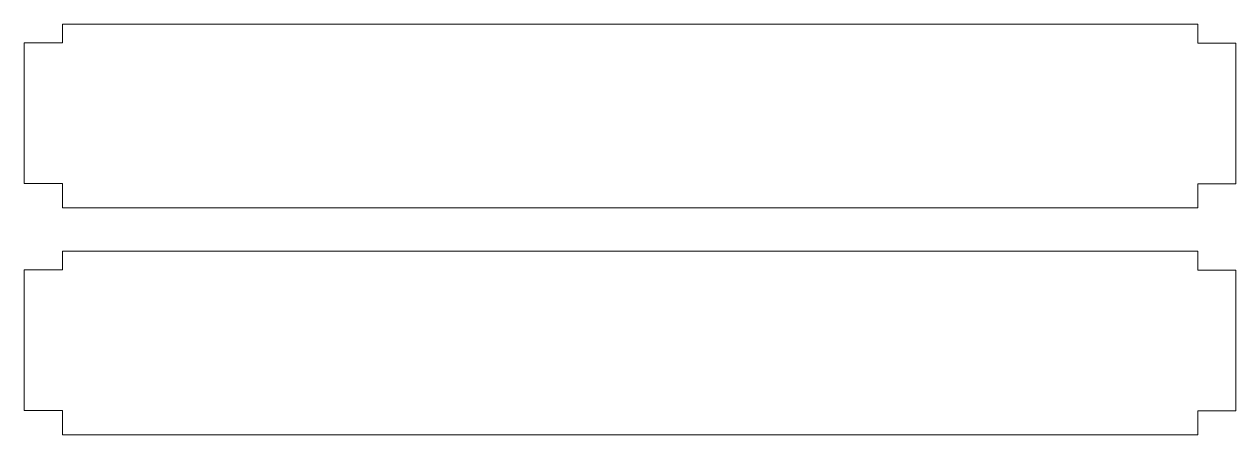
# Model space of a CAD drawing. Header units: millimetres. Extents: x -115 to 101, y 12 to 85.
import ezdxf

# ---------------------------------------------------------------- set-up
doc = ezdxf.new("R2010")
doc.units = ezdxf.units.MM
doc.header["$MEASUREMENT"] = 0
doc.layers.add('FrontBack', color=7, linetype='Continuous')

msp = doc.modelspace()

# ---------------------------------------------------------------- linework, layer by layer
at = {"layer": 'FrontBack', "color": 22, "lineweight": 9}
for points in [[(-107.7148, 84.7028), (-107.7148, 84.7028), (94.2603, 84.7028), (94.2603, 84.7028), (94.2603, 84.7028), (94.2603, 84.7028), (94.2603, 81.327), (94.2603, 81.327), (94.2603, 81.327), (94.2603, 81.327), (101.0387, 81.327), (101.0387, 81.327), (101.0387, 81.327), (101.0387, 81.327), (101.0387, 56.327), (101.0387, 56.327), (101.0387, 56.327), (101.0387, 56.327), (94.2603, 56.327), (94.2603, 56.327), (94.2603, 56.327), (94.2603, 56.327), (94.2603, 52.0785), (94.2603, 52.0785), (94.2603, 52.0785), (94.2603, 52.0785), (-107.7148, 52.0785), (-107.7148, 52.0785), (-107.7148, 52.0785), (-107.7148, 52.0785), (-107.7148, 56.3955), (-107.7148, 56.3955), (-107.7148, 56.3955), (-107.7148, 56.3955), (-114.5148, 56.3955), (-114.5148, 56.3955), (-114.5148, 56.3955), (-114.5148, 56.3955), (-114.5148, 81.3955), (-114.5148, 81.3955), (-114.5148, 81.3955), (-114.5148, 81.3955), (-107.7148, 81.3955), (-107.7148, 81.3955), (-107.7148, 81.3955), (-107.7148, 81.3955), (-107.7148, 84.7028), (-107.7148, 84.7028)], [(-107.7148, 44.3168), (-107.7148, 44.3168), (94.2603, 44.3168), (94.2603, 44.3168), (94.2603, 44.3168), (94.2603, 44.3168), (94.2603, 40.941), (94.2603, 40.941), (94.2603, 40.941), (94.2603, 40.941), (101.0387, 40.941), (101.0387, 40.941), (101.0387, 40.941), (101.0387, 40.941), (101.0387, 15.941), (101.0387, 15.941), (101.0387, 15.941), (101.0387, 15.941), (94.2603, 15.941), (94.2603, 15.941), (94.2603, 15.941), (94.2603, 15.941), (94.2603, 11.6925), (94.2603, 11.6925), (94.2603, 11.6925), (94.2603, 11.6925), (-107.7148, 11.6925), (-107.7148, 11.6925), (-107.7148, 11.6925), (-107.7148, 11.6925), (-107.7148, 16.0095), (-107.7148, 16.0095), (-107.7148, 16.0095), (-107.7148, 16.0095), (-114.5148, 16.0095), (-114.5148, 16.0095), (-114.5148, 16.0095), (-114.5148, 16.0095), (-114.5148, 41.0095), (-114.5148, 41.0095), (-114.5148, 41.0095), (-114.5148, 41.0095), (-107.7148, 41.0095), (-107.7148, 41.0095), (-107.7148, 41.0095), (-107.7148, 41.0095), (-107.7148, 44.3168), (-107.7148, 44.3168)]]:
    msp.add_open_spline(points, degree=3, knots=[0, 0, 0, 0, 0.08333333, 0.08333333, 0.08333333, 0.08333333, 0.16666667, 0.16666667, 0.16666667, 0.16666667, 0.25, 0.25, 0.25, 0.25, 0.33333333, 0.33333333, 0.33333333, 0.33333333, 0.41666667, 0.41666667, 0.41666667, 0.41666667, 0.5, 0.5, 0.5, 0.5, 0.58333333, 0.58333333, 0.58333333, 0.58333333, 0.66666667, 0.66666667, 0.66666667, 0.66666667, 0.75, 0.75, 0.75, 0.75, 0.83333333, 0.83333333, 0.83333333, 0.83333333, 0.91666667, 0.91666667, 0.91666667, 0.91666667, 1, 1, 1, 1], dxfattribs=at)

doc.saveas('drawing.dxf')
